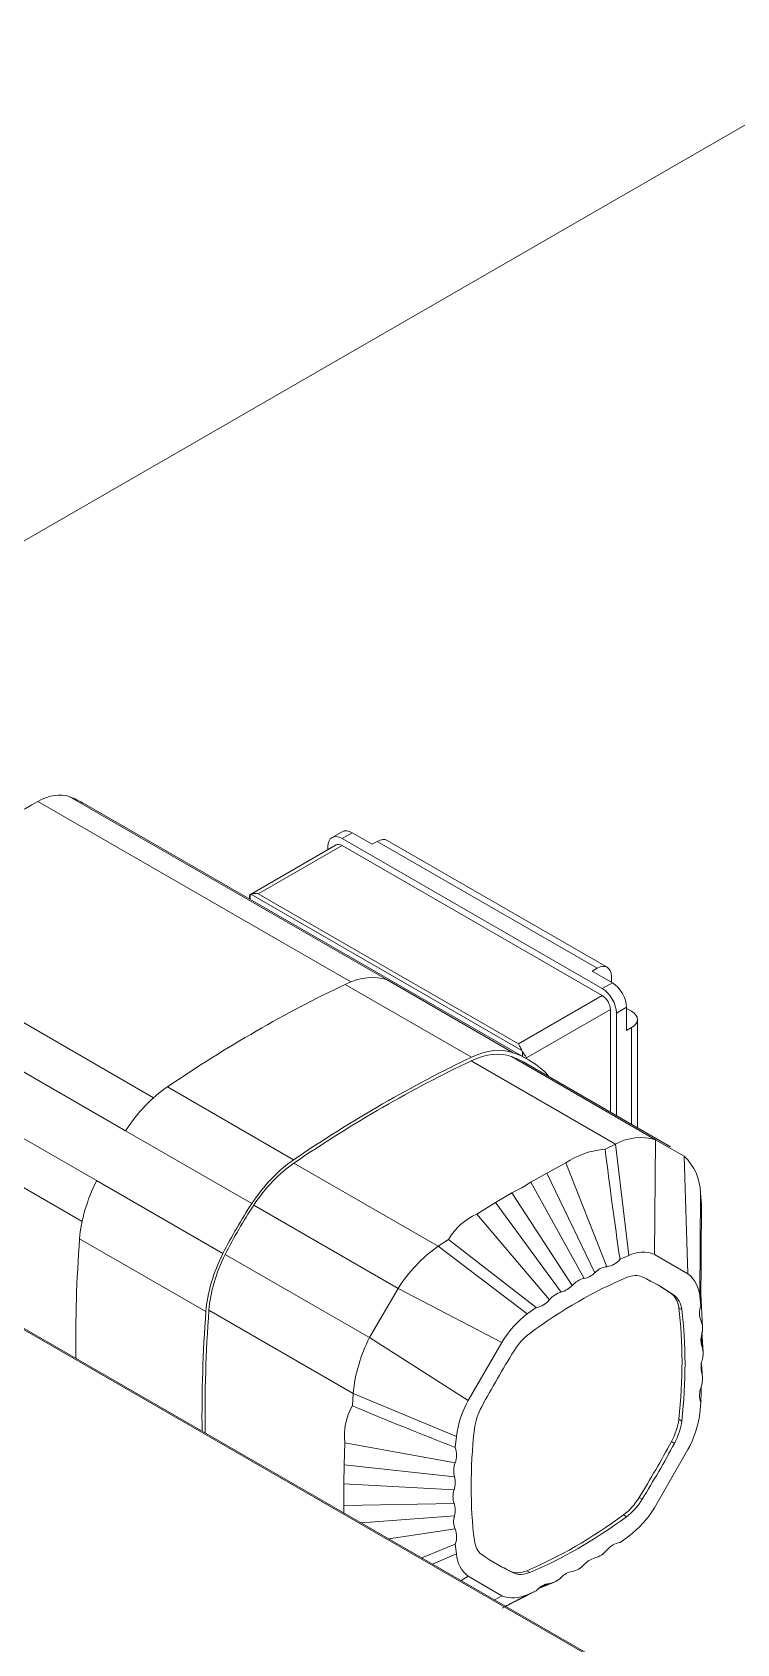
# Model space of a CAD drawing. Header units: millimetres. Extents: x -5 to 1510635, y -6 to 71285.
# Drawn here: x 1274585 to 1274832, y 13359 to 13925 of the extents above; entities that cross this region are included whole.
import ezdxf

# ---------------------------------------------------------------- set-up
doc = ezdxf.new("R2010")
doc.units = ezdxf.units.MM
doc.header["$LTSCALE"] = 1000
doc.linetypes.add('HIDDEN', pattern=[0.375, 0.25, -0.125])
doc.linetypes.add('PHANTOM', pattern=[2.5, 1.25, -0.25, 0.25, -0.25, 0.25, -0.25])
for name, color, linetype in [('2', 42, 'Continuous'), ('MP-4', 4, 'HIDDEN'), ('MP-8', 8, 'Continuous')]:
    doc.layers.add(name, color=color, linetype=linetype)

msp = doc.modelspace()

# ---------------------------------------------------------------- linework, layer by layer
at = {"layer": '2', "color": 6, "linetype": 'PHANTOM'}
msp.add_arc((1275218.259, 12212.212), 3135.026, 146.209252, 107.895356, dxfattribs=at)
at = {"layer": 'MP-4', "color": 1, "linetype": 'Continuous', "lineweight": 15}
for p, q in [((1273980.115, 13817.2), (1275889.304, 12714.929)), ((1275349.394, 13026.203), (1273982.822, 13815.193)), ((1274586.673, 13654.677), (1274696.312, 13591.377)), ((1274597.629, 13656.383), (1274708.998, 13592.084)), ((1274758.57, 13564.042), (1274602.936, 13653.897)), ((1274693.268, 13644.077), (1274689.732, 13642.035)), ((1274693.232, 13641.689), (1274696.768, 13643.73)), ((1274696.768, 13643.73), (1274703.839, 13639.648)), ((1274691.232, 13639.437), (1274661.18, 13622.087)), ((1274663.888, 13622.297), (1274693.232, 13639.239)), ((1274688.283, 13637.734), (1274688.283, 13638.831)), ((1274693.232, 13641.689), (1274784.449, 13589.025)), ((1274693.232, 13639.239), (1274784.449, 13586.575)), ((1274705.607, 13640.668), (1274703.839, 13639.648)), ((1274705.607, 13640.668), (1274782.681, 13596.169)), ((1274786.181, 13596.516), (1274709.107, 13641.015)), ((1274660.766, 13621.459), (1274660.766, 13620.509)), ((1274661.059, 13620.34), (1274661.059, 13622.008)), ((1274661.31, 13622.152), (1274756.268, 13567.328)), ((1274663.888, 13622.297), (1274755.104, 13569.633)), ((1274516.95, 13614.422), (1274627.212, 13550.762)), ((1274505.994, 13603.477), (1274617.363, 13539.178)), ((1274753.263, 13566.527), (1274708.998, 13592.084)), ((1274780.914, 13595.148), (1274782.681, 13596.169)), ((1274780.914, 13595.148), (1274787.985, 13591.066)), ((1274784.449, 13589.025), (1274787.985, 13591.066)), ((1274787.631, 13591.27), (1274787.631, 13593.311)), ((1274495.88, 13585.96), (1274607.249, 13521.661)), ((1274738.603, 13564.968), (1274694.338, 13590.524)), ((1274784.449, 13586.575), (1274755.104, 13569.633)), ((1274757.933, 13564.734), (1274787.278, 13581.676)), ((1274787.278, 13581.676), (1274787.278, 13545.736)), ((1274789.399, 13580.452), (1274792.935, 13582.493)), ((1274789.399, 13580.452), (1274789.399, 13544.511)), ((1274792.935, 13582.493), (1274792.935, 13574.328)), ((1274794.702, 13581.064), (1274792.935, 13582.085)), ((1274794.702, 13575.348), (1274792.935, 13574.328)), ((1274794.702, 13575.348), (1274794.702, 13541.449)), ((1274796.753, 13540.265), (1274796.753, 13578.206)), ((1274491.879, 13570.999), (1274602.142, 13507.339)), ((1274738.51, 13563.694), (1274789.068, 13534.504)), ((1274752.591, 13565.192), (1274803.149, 13536.002)), ((1274756.519, 13566.894), (1274756.519, 13565.227)), ((1274808.382, 13533.551), (1274757.82, 13562.743)), ((1274757.933, 13564.41), (1274757.933, 13564.734)), ((1274632.022, 13554.546), (1274676.287, 13528.99)), ((1274617.363, 13539.178), (1274661.628, 13513.622)), ((1274789.068, 13534.504), (1274785.443, 13532.76)), ((1274789.068, 13534.504), (1274793.769, 13495.444)), ((1274803.149, 13536.002), (1274802.688, 13495.8)), ((1274813.114, 13530.249), (1274803.149, 13536.002)), ((1274813.114, 13530.249), (1274814.45, 13489.01)), ((1274676.381, 13527.824), (1274726.939, 13498.634)), ((1274765.04, 13524.333), (1274759.359, 13521.167)), ((1274771.642, 13527.881), (1274765.04, 13524.333)), ((1274781.862, 13489.382), (1274765.04, 13524.333)), ((1274771.642, 13527.881), (1274786.007, 13491.485)), ((1274651.514, 13496.105), (1274607.249, 13521.661)), ((1274756.261, 13519.159), (1274752.752, 13517.352)), ((1274759.359, 13521.167), (1274756.261, 13519.159)), ((1274759.359, 13521.167), (1274778.04, 13487.309)), ((1274712.858, 13483.873), (1274662.3, 13513.062)), ((1274747.07, 13513.958), (1274740.464, 13509.88)), ((1274752.752, 13517.352), (1274747.07, 13513.958)), ((1274747.07, 13513.958), (1274770.066, 13482.571)), ((1274773.888, 13484.911), (1274752.752, 13517.352)), ((1274818.857, 13517.305), (1274818.6, 13481.107)), ((1274819.159, 13513.294), (1274818.857, 13517.305)), ((1274819.159, 13513.294), (1274818.986, 13477.732)), ((1274740.464, 13509.88), (1274765.921, 13479.888)), ((1274645.535, 13475.725), (1274601.27, 13501.281)), ((1274730.564, 13501.075), (1274726.939, 13498.634)), ((1274730.564, 13501.075), (1274761.275, 13477.129)), ((1274652.335, 13495.802), (1274702.893, 13466.613)), ((1274726.939, 13498.634), (1274758.159, 13474.884)), ((1274793.769, 13495.444), (1274790.653, 13494.09)), ((1274814.45, 13489.01), (1274802.688, 13495.8)), ((1274712.858, 13483.873), (1274702.893, 13466.613)), ((1274749.24, 13464.942), (1274712.858, 13483.873)), ((1274809.733, 13481.353), (1274808.673, 13481.965)), ((1274818.986, 13477.732), (1274818.6, 13481.107)), ((1274819.564, 13470.312), (1274819.007, 13481.948)), ((1274646.591, 13476.227), (1274697.15, 13447.037)), ((1274761.275, 13477.129), (1274758.159, 13474.884)), ((1274812.294, 13476.477), (1274811.234, 13477.09)), ((1274702.893, 13466.613), (1274737.478, 13444.57)), ((1274819.42, 13463.418), (1274819.237, 13467.17)), ((1274819.801, 13461.465), (1274819.386, 13468.575)), ((1274749.24, 13464.942), (1274737.478, 13444.57)), ((1274819.304, 13454.144), (1274819.14, 13456.854)), ((1274819.573, 13452.353), (1274819.219, 13457.355)), ((1274697.15, 13447.037), (1274696.848, 13442.678)), ((1274697.15, 13447.037), (1274733.328, 13431.875)), ((1274818.6, 13439.988), (1274818.986, 13443.809)), ((1274812.294, 13437.337), (1274811.234, 13437.949)), ((1274694.173, 13429.701), (1274693.944, 13421.941)), ((1274694.173, 13429.701), (1274732.875, 13422.651)), ((1274733.328, 13431.875), (1274732.942, 13428.054)), ((1274802.688, 13406.921), (1274814.45, 13427.293)), ((1274808.673, 13430.116), (1274809.733, 13429.504)), ((1274693.944, 13421.941), (1274693.846, 13415.324)), ((1274732.624, 13417.72), (1274693.944, 13421.941)), ((1274693.846, 13415.324), (1274693.846, 13407.694)), ((1274693.846, 13415.324), (1274732.508, 13413.24)), ((1274798.415, 13409.9), (1274797.355, 13410.513)), ((1274732.508, 13408.445), (1274693.846, 13407.694)), ((1274693.846, 13407.694), (1274693.885, 13405.105)), ((1274792.912, 13403.766), (1274791.852, 13404.378)), ((1274699.889, 13401.638), (1274732.624, 13404.099)), ((1274732.875, 13399.458), (1274709.65, 13396.003)), ((1274721.225, 13389.32), (1274732.942, 13394.131)), ((1274732.942, 13394.131), (1274733.328, 13390.756)), ((1274790.653, 13394.735), (1274793.769, 13396.979)), ((1274724.943, 13387.173), (1274733.328, 13390.756)), ((1274734.985, 13381.376), (1274737.478, 13382.854)), ((1274737.478, 13382.854), (1274749.24, 13376.063)), ((1274753.513, 13383.976), (1274752.452, 13384.588)), ((1274759.016, 13384.196), (1274757.955, 13384.808)), ((1274749.363, 13371.718), (1274761.275, 13377.773)), ((1274750.485, 13372.426), (1274758.159, 13376.42)), ((1274758.159, 13376.42), (1274761.275, 13377.773)), ((1274762.098, 13378.528), (1274767.722, 13380.853)), ((1274762.612, 13378.975), (1274765.921, 13380.378)), ((1274746.617, 13374.66), (1274749.24, 13376.063))]:
    msp.add_line(p, q, dxfattribs=at)
for centre, radius, start, end in [((1274662.856, 13617.635), 4.775, 77.52379, 108.89802), ((1274750.405, 13563.654), 6.919, 27.92528, 32.07471), ((1274797.894, 13518.463), 18.309, 73.32199, 118.82094), ((1274788.402, 13502.432), 30.473, 95.57272, 123.36831), ((1276253.559, 13710.858), 1478.878, 186.91679, 188.428551), ((1274800.552, 13516.929), 18.309, 1.17906, 46.678), ((1274748.926, 13490.397), 21.242, 113.47508, 149.82049), ((1274757.587, 13455.303), 53.074, 125.27135, 147.43219), ((1274798.628, 13485.628), 10.953, 68.24377, 116.33572), ((1274776.637, 13494.455), 7.282, 281.10763, 315.84453), ((1274786.894, 13484.602), 6.94, 97.33983, 136.46814), ((1274784.95, 13498.815), 7.406, 278.20513, 320.35786), ((1274767.991, 13490.251), 7.955, 285.11948, 317.83756), ((1274779.568, 13479.867), 7.597, 101.60429, 138.39571), ((1274807.67, 13480.407), 10.953, 3.66427, 51.75623), ((1274759.902, 13484.731), 7.725, 280.23687, 321.17963), ((1274772.286, 13474.598), 8.276, 105.55945, 140.26924), ((1274779.604, 13446.674), 35.436, 127.24258, 148.9675), ((1274825.93, 13475.155), 7.406, 159.64213, 201.79486), ((1274812.649, 13469.732), 6.94, 343.53186, 22.66017), ((1274749.999, 13442.161), 53.074, 152.5678, 174.72865), ((1274826.31, 13465.776), 7.282, 164.15547, 198.89236), ((1274812.211, 13461.021), 7.597, 341.60428, 18.39571), ((1274826.993, 13456.186), 7.955, 162.16244, 194.88051), ((1275613.147, 13424.401), 794.398, 178.158784, 178.600037), ((1274811.289, 13452.08), 8.276, 339.73076, 14.44054), ((1274768.481, 13427.408), 35.436, 151.03249, 172.75741), ((1274826.257, 13446.421), 7.725, 158.82037, 199.76313), ((1274715.235, 13432.123), 21.202, 150.1441, 186.56032), ((1275272.436, 14811.495), 1484.911, 247.193217, 248.695923), ((1274783.447, 13444.455), 35.436, 331.03249, 352.75741), ((1274725.671, 13425.442), 7.725, 338.82037, 19.76313), ((1274740.639, 13419.784), 8.276, 159.73076, 194.44054), ((1274724.935, 13415.677), 7.955, 342.16244, 14.88051), ((1274739.717, 13410.842), 7.597, 161.60428, 198.39571), ((1274725.618, 13406.087), 7.282, 344.15547, 18.89236), ((1274772.324, 13425.189), 35.436, 307.24258, 328.9675), ((1274739.279, 13402.131), 6.94, 163.53186, 202.66017), ((1274725.998, 13396.708), 7.406, 339.64213, 21.79486), ((1274792.026, 13387.132), 7.725, 100.23687, 141.17963), ((1274744.258, 13391.456), 10.953, 183.66427, 231.75623), ((1274783.937, 13381.612), 7.955, 105.11948, 137.83756), ((1274779.642, 13397.265), 8.276, 285.55945, 320.26924), ((1274765.034, 13387.262), 6.94, 277.33983, 316.46814), ((1274775.29, 13377.409), 7.282, 101.10594, 135.84622), ((1274772.36, 13391.996), 7.597, 281.60429, 318.39571), ((1274753.3, 13386.235), 10.953, 248.24377, 296.33572), ((1274766.978, 13373.048), 7.406, 98.20513, 140.35786)]:
    msp.add_arc(centre, radius, start, end, dxfattribs=at)
for centre, major_axis, ratio, start_param, end_param in [((1274551.811, 10745.739), (1769.2, 3064.344), 0.5773502, 0.7714644, 0.799332), ((1274586.426, 13634.124), (12.5, 21.651), 0.5773502, 0.0990707, 0.7714644), ((1274551.811, 13565.346), (-51.125, -88.551), 0.5773502, 3.1415927, 3.2406634), ((1274693.232, 13635.973), (3.5, -6.062), 0.5773503, 2.3561944, 3.9269907), ((1274696.768, 13638.015), (3.5, -6.062), 0.5773503, 2.3561944, 3.1415927), ((1274693.232, 13635.973), (2, -3.464), 0.5773503, 2.3561944, 3.1415927), ((1274705.607, 13634.953), (-3.5, -6.062), 0.5773502, 3.1415927, 3.9269908), ((1274663.18, 13618.623), (2, -3.464), 0.5773503, 3.0789286, 3.2042565), ((1274782.681, 13590.454), (-3.5, -6.062), 0.5773502, 2.3561945, 3.9269908), ((1274691.97, 13558.251), (19, 32.909), 0.5773502, 0.0990707, 0.6971554), ((1274787.985, 13585.35), (-3.5, 6.062), 0.5773503, 3.9269907, 5.497787), ((1274663.18, 13165.875), (250, 433.013), 0.5773502, 0.6971554, 0.8736409), ((1274784.449, 13583.309), (-3.5, 6.062), 0.5773503, 3.9269907, 5.497787), ((1274784.449, 13583.309), (-2, 3.464), 0.5773503, 3.9269907, 5.497787), ((1274789.753, 13578.206), (-7, 0), 0.5773503, 2.3561946, 3.9269909), ((1274707.445, 13140.319), (250, 433.013), 0.5773502, 0.6971554, 0.8736409), ((1274707.445, 13140.319), (249.25, 431.714), 0.5773502, 0.6971554, 0.8736409), ((1274736.235, 13532.695), (18.25, 31.61), 0.5773502, 0.0990707, 0.6971554), ((1274736.235, 13532.695), (19, 32.909), 0.5773502, 0.0990707, 0.6971554), ((1274707.445, 13475.491), (-50.375, -87.252), 0.5773502, 3.1415927, 3.2406634), ((1274707.445, 13475.491), (-51.125, -88.551), 0.5773502, 3.0425219, 3.2406634), ((1274742.59, 13529.026), (19, 32.909), 0.5773502, 6.0328003, 6.1841146), ((1274634.39, 13525.007), (19, 32.909), 0.5773502, 0.8736409, 1.4717256), ((1274678.655, 13499.451), (19, 32.909), 0.5773502, 0.8736409, 1.4717256), ((1274678.655, 13499.451), (18.25, 31.61), 0.5773502, 0.8736409, 1.4717256), ((1274628.036, 13514), (-19, -32.909), 0.5773502, 4.8114597, 5.4095444), ((1274707.445, 13475.491), (51.125, 88.551), 0.5773502, 1.4717256, 1.6698671), ((1274707.445, 13475.491), (50.375, 87.252), 0.5773502, 1.4717256, 1.6698671), ((1274953.448, 13668.633), (-250, -433.013), 0.5773502, -0.8736409, -0.7727296), ((1274672.3, 13488.444), (-19, -32.909), 0.5773502, 4.8114597, 5.4095444), ((1274672.3, 13488.444), (-18.25, -31.61), 0.5773502, 4.8114597, 5.4095444), ((1274775.964, 13333.87), (89, 154.153), 0.5773502, 0.6503331, 0.9204633), ((1274791.532, 13475.139), (7.25, 12.557), 0.5773502, 0.0493362, 0.6503331), ((1274689.464, 13286.109), (-114.75, -198.753), 0.5773502, 3.0922565, 3.1909288), ((1274688.403, 13286.722), (-114.75, -198.753), 0.5773502, 3.0922565, 3.1415927), ((1274801.074, 13469.63), (7.25, 12.557), 0.5773502, 5.6328523, 6.2338492), ((1274802.135, 13469.017), (7.25, 12.557), 0.5773502, 5.6328523, 6.2338492), ((1274997.713, 13643.077), (-250, -433.013), 0.5773502, -0.8736409, -0.7727296), ((1274997.713, 13643.077), (-249.25, -431.714), 0.5773502, -0.8736409, -0.7696384), ((1274686.515, 13385.513), (89, 154.153), 0.5773502, -0.9204633, -0.650333), ((1274687.576, 13384.901), (89, 154.153), 0.5773502, -0.9204633, -0.650333), ((1274760.396, 13457.163), (7.25, 12.557), 0.5773502, 0.9204633, 1.5214602), ((1274862.464, 13385.991), (114.75, 198.753), 0.5773502, 1.5214602, 1.6201325), ((1274749.793, 13438.798), (-7.25, -12.557), 0.5773502, 4.7617252, 5.362722), ((1274864.352, 13486.963), (-89, -154.153), 0.5773502, -0.9204633, -0.650333), ((1274801.074, 13433.678), (7.25, 12.557), 0.5773502, 4.7617252, 5.362722), ((1274802.135, 13433.065), (7.25, 12.557), 0.5773502, 4.7617252, 5.362722), ((1274688.403, 13486.485), (-114.75, -198.753), 0.5773502, 1.5214602, 1.6201325), ((1274689.464, 13485.872), (-114.75, -198.753), 0.5773502, 1.5214602, 1.6201325), ((1274790.471, 13415.313), (-7.25, -12.557), 0.5773502, 0.9204633, 1.5214602), ((1274774.903, 13538.606), (-89, -154.153), 0.5773502, 0.6503331, 0.9204633), ((1274791.532, 13414.7), (-7.25, -12.557), 0.5773502, 0.9204633, 1.5214602), ((1274775.964, 13537.994), (-89, -154.153), 0.5773502, 0.6503331, 0.9204633), ((1274749.793, 13402.846), (-7.25, -12.557), 0.5773502, 5.6328523, 6.2338492), ((1274862.464, 13585.754), (114.75, 198.753), 0.5773502, 3.0922565, 3.1909288), ((1274861.403, 13586.366), (114.75, 198.753), 0.5773502, 3.1415927, 3.1909288), ((1274759.336, 13397.337), (-7.25, -12.557), 0.5773502, 0.0493362, 0.6503331), ((1274760.396, 13396.724), (-7.25, -12.557), 0.5773502, 0.0493362, 0.6503331)]:
    msp.add_ellipse(centre, major_axis=major_axis, ratio=ratio, start_param=start_param, end_param=end_param, dxfattribs=at)
for points, knots in [([(1274660.766, 13621.472), (1274660.765, 13621.562), (1274660.78, 13621.647), (1274660.862, 13621.828), (1274660.937, 13621.919), (1274661.059, 13622.008)], [0.54146638, 0.54146638, 0.54146638, 0.54146638, 0.75, 0.75, 1, 1, 1, 1]), ([(1274755.104, 13569.633), (1274755.185, 13569.492), (1274755.267, 13569.335), (1274755.434, 13568.993), (1274755.521, 13568.806), (1274755.703, 13568.414), (1274755.798, 13568.207), (1274756.014, 13567.77), (1274756.13, 13567.548), (1274756.268, 13567.328)], [0, 0, 0, 0, 0.25, 0.25, 0.5, 0.5, 0.75, 0.75, 1, 1, 1, 1]), ([(1274756.519, 13566.894), (1274756.64, 13566.665), (1274756.774, 13566.454), (1274757.045, 13566.048), (1274757.176, 13565.862), (1274757.425, 13565.508), (1274757.544, 13565.34), (1274757.756, 13565.024), (1274757.852, 13564.874), (1274757.933, 13564.734)], [0, 0, 0, 0, 0.25, 0.25, 0.5, 0.5, 0.75, 0.75, 1, 1, 1, 1])]:
    msp.add_open_spline(points, degree=3, knots=knots, dxfattribs=at)
at = {"layer": 'MP-8', "lineweight": 15}
msp.add_line((1274513.263, 13706.505), (1276705.339, 14972.1), dxfattribs=at)

doc.saveas('drawing.dxf')
